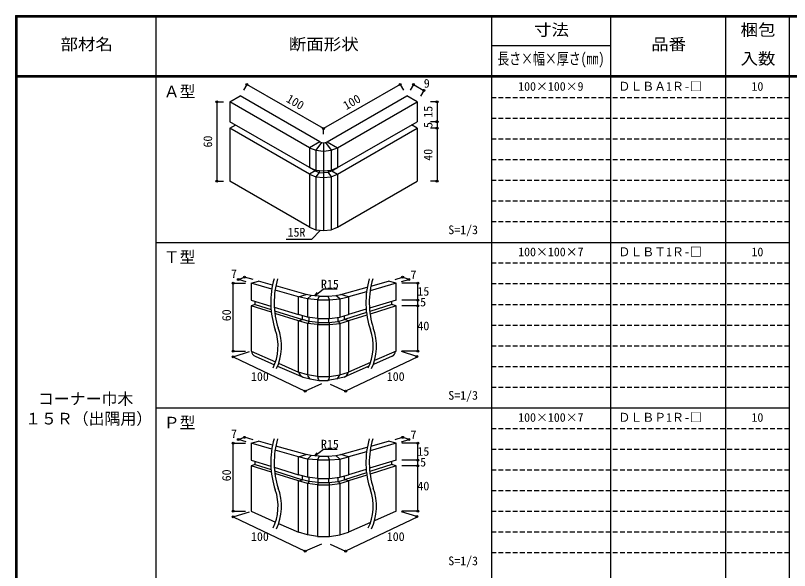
# Model space of a CAD drawing. Units: millimetres, scale not verified. Extents: x -600 to 570, y -431 to 418.
# Drawn here: x -600 to -15, y -2 to 418 of the extents above; entities that cross this region are included whole.
import ezdxf
from ezdxf.enums import TextEntityAlignment as Align

# ---------------------------------------------------------------- set-up
doc = ezdxf.new("R2010")
doc.units = ezdxf.units.MM
doc.header["$LTSCALE"] = 3
doc.header["$PDMODE"] = 32
doc.header["$PDSIZE"] = 1.5
doc.linetypes.add('DASHED1', pattern=[1.8, 1.2, -0.6])
for name, color, linetype in [('0-4', 3, 'Continuous'), ('0-A', 7, 'Continuous'), ('0-B', 7, 'Continuous'), ('F-1', 7, 'DASHED1'), ('F-A', 7, 'Continuous')]:
    doc.layers.add(name, color=color, linetype=linetype)
doc.styles.add('ＭＳ ゴシック', font='')
doc.styles.get('ＭＳ ゴシック').set_extended_font_data('MS Gothic')

msp = doc.modelspace()

# ---------------------------------------------------------------- linework, layer by layer
at = {"layer": '0-4'}
for p, q in [((-437.961, 352.316), (-430.166, 356.816)), ((-370.062, 322.115), (-430.166, 356.816)), ((-296.539, 352.316), (-304.334, 356.816)), ((-377.857, 317.615), (-437.961, 352.316)), ((-437.961, 352.316), (-437.961, 337.316)), ((-356.643, 317.615), (-296.539, 352.316)), ((-296.539, 352.316), (-296.539, 337.316)), ((-377.857, 302.615), (-437.961, 337.316)), ((-437.961, 332.316), (-433.631, 334.816)), ((-356.643, 302.615), (-296.539, 337.316)), ((-296.539, 332.316), (-300.869, 334.816)), ((-377.857, 297.615), (-437.961, 332.316)), ((-437.961, 332.316), (-437.961, 292.316)), ((-356.643, 297.615), (-296.539, 332.316)), ((-296.539, 332.316), (-296.539, 292.316)), ((-370.062, 322.115), (-377.857, 317.615)), ((-368.772, 321.617), (-372.99, 315.738)), ((-370.062, 322.115), (-368.772, 321.617)), ((-368.772, 321.617), (-367.25, 321.442)), ((-367.25, 321.442), (-365.728, 321.617)), ((-365.728, 321.617), (-361.51, 315.738)), ((-364.438, 322.115), (-356.643, 317.615)), ((-377.857, 317.615), (-372.99, 315.738)), ((-377.857, 317.615), (-377.857, 302.615)), ((-367.25, 321.442), (-367.25, 255.079)), ((-356.643, 317.615), (-356.643, 302.615)), ((-372.99, 315.738), (-372.99, 300.738)), ((-361.51, 315.738), (-361.51, 300.738)), ((-373.527, 300.115), (-377.857, 302.615)), ((-373.527, 300.115), (-377.857, 297.615)), ((-373.527, 300.115), (-373.527, 300.945)), ((-370.647, 299.004), (-372.99, 295.738)), ((-370.647, 300.469), (-370.647, 299.004)), ((-363.853, 299.004), (-367.25, 298.614)), ((-363.853, 300.469), (-363.853, 299.004)), ((-360.974, 300.115), (-363.853, 299.004)), ((-363.853, 299.004), (-361.51, 295.738)), ((-360.974, 300.115), (-356.643, 302.615)), ((-360.974, 300.115), (-360.974, 300.945)), ((-360.974, 300.115), (-356.643, 297.615)), ((-377.857, 297.615), (-372.99, 295.738)), ((-377.857, 297.615), (-377.857, 257.615)), ((-372.99, 295.738), (-372.99, 255.738)), ((-361.51, 295.738), (-361.51, 255.738)), ((-356.643, 297.615), (-356.643, 257.615)), ((-377.857, 257.615), (-437.961, 292.316)), ((-422.075, 215.34), (-416.358, 216.815)), ((-405.784, 213.906), (-416.358, 216.815)), ((-331.515, 213.136), (-318.142, 216.815)), ((-312.425, 215.34), (-318.142, 216.815)), ((-406.346, 210.819), (-422.075, 215.34)), ((-422.075, 215.34), (-422.075, 202.59)), ((-380.299, 206.895), (-403.342, 213.234)), ((-354.201, 206.895), (-334.233, 212.388)), ((-312.425, 215.34), (-332.102, 209.685)), ((-312.425, 202.59), (-312.425, 215.34)), ((-386.204, 205.03), (-403.887, 210.113)), ((-386.204, 205.03), (-380.296, 206.884)), ((-386.204, 191.607), (-386.204, 205.03)), ((-379.47, 203.449), (-386.204, 205.03)), ((-376.575, 206.02), (-380.299, 206.895)), ((-379.47, 203.449), (-376.575, 206.02)), ((-370.661, 205.499), (-376.575, 206.02)), ((-370.661, 205.499), (-371.719, 202.766)), ((-370.661, 205.499), (-363.84, 205.499)), ((-363.84, 205.499), (-357.925, 206.02)), ((-362.781, 202.766), (-363.84, 205.499)), ((-357.925, 206.02), (-354.201, 206.895)), ((-355.03, 203.449), (-357.925, 206.02)), ((-355.03, 203.449), (-348.296, 205.03)), ((-348.296, 205.03), (-354.236, 206.895)), ((-334.765, 208.919), (-348.296, 205.03)), ((-348.296, 205.03), (-348.296, 191.607)), ((-422.075, 202.59), (-407.06, 197.993)), ((-418.925, 199.257), (-422.075, 198.34)), ((-418.925, 199.257), (-418.925, 201.626)), ((-418.925, 199.257), (-406.903, 195.418)), ((-379.47, 203.449), (-379.47, 189.634)), ((-371.719, 202.766), (-379.47, 203.449)), ((-371.719, 202.766), (-371.719, 188.78)), ((-371.719, 202.766), (-362.781, 202.766)), ((-362.781, 202.766), (-355.03, 203.449)), ((-362.781, 188.78), (-362.781, 202.766)), ((-355.03, 203.449), (-355.03, 189.634)), ((-312.425, 202.59), (-332.576, 196.421)), ((-315.575, 199.257), (-332.357, 193.898)), ((-315.575, 199.257), (-315.575, 201.626)), ((-312.425, 198.34), (-315.575, 199.257)), ((-406.712, 193.434), (-422.075, 198.34)), ((-422.075, 198.34), (-422.075, 164.01)), ((-404.47, 197.2), (-386.204, 191.607)), ((-404.274, 194.578), (-383.153, 187.833)), ((-334.827, 193.109), (-351.347, 187.833)), ((-335.074, 195.656), (-348.296, 191.607)), ((-312.425, 198.34), (-332.132, 192.047)), ((-312.425, 164.01), (-312.425, 198.34)), ((-386.204, 186.884), (-404.051, 192.584)), ((-379.47, 189.634), (-386.204, 191.607)), ((-386.204, 186.884), (-383.153, 187.833)), ((-383.153, 187.833), (-383.153, 190.713)), ((-378.219, 186.387), (-383.153, 187.833)), ((-371.719, 188.78), (-379.47, 189.634)), ((-378.219, 186.387), (-378.219, 189.496)), ((-371.719, 188.78), (-362.781, 188.78)), ((-371.262, 185.621), (-371.262, 188.78)), ((-363.238, 185.621), (-363.238, 188.78)), ((-362.781, 188.78), (-355.03, 189.634)), ((-356.281, 186.387), (-356.281, 189.496)), ((-356.281, 186.387), (-351.347, 187.833)), ((-355.03, 189.634), (-348.296, 191.607)), ((-351.347, 187.833), (-351.347, 190.713)), ((-348.296, 186.884), (-351.347, 187.833)), ((-334.585, 191.263), (-348.296, 186.884)), ((-386.204, 148.28), (-386.204, 186.884)), ((-378.219, 186.387), (-379.47, 184.911)), ((-379.47, 184.911), (-379.47, 146.143)), ((-371.262, 185.621), (-378.219, 186.387)), ((-371.262, 185.621), (-371.719, 184.057)), ((-371.719, 184.057), (-371.719, 144.853)), ((-371.719, 184.057), (-362.781, 184.057)), ((-371.262, 185.621), (-363.238, 185.621)), ((-363.238, 185.621), (-356.281, 186.387)), ((-363.238, 185.621), (-362.781, 184.057)), ((-362.781, 184.057), (-355.03, 184.911)), ((-362.781, 144.853), (-362.781, 184.057)), ((-356.281, 186.387), (-355.03, 184.911)), ((-355.03, 184.911), (-348.296, 186.884)), ((-355.03, 184.911), (-355.03, 146.143)), ((-348.296, 186.884), (-348.296, 148.28)), ((-422.075, 164.01), (-403.504, 155.867)), ((-312.425, 164.01), (-328.716, 156.866)), ((-419.021, 160.267), (-404.28, 153.803)), ((-315.386, 160.308), (-329.638, 154.058)), ((-401.991, 152.799), (-382.776, 144.373)), ((-401.197, 154.855), (-386.204, 148.28)), ((-332.973, 152.595), (-351.675, 144.394)), ((-331.773, 155.526), (-348.296, 148.28)), ((-379.47, 146.143), (-386.204, 148.28)), ((-355.069, 146.143), (-348.335, 148.28)), ((-355.03, 146.143), (-348.296, 148.28)), ((-382.776, 144.373), (-377.416, 143.063)), ((-371.719, 144.853), (-379.47, 146.143)), ((-377.416, 143.063), (-370.824, 141.88)), ((-371.719, 144.853), (-362.781, 144.853)), ((-370.824, 141.88), (-363.715, 141.88)), ((-357.122, 143.063), (-363.715, 141.88)), ((-362.819, 144.853), (-355.069, 146.143)), ((-362.781, 144.853), (-355.03, 146.143)), ((-351.675, 144.394), (-357.122, 143.063)), ((-422.075, 94.462), (-416.358, 95.938)), ((-422.075, 94.462), (-422.075, 81.712)), ((-406.346, 89.942), (-422.075, 94.462)), ((-405.784, 93.028), (-416.358, 95.938)), ((-312.425, 94.462), (-332.102, 88.807)), ((-331.515, 92.258), (-318.142, 95.938)), ((-312.425, 94.462), (-318.142, 95.938)), ((-312.425, 81.712), (-312.425, 94.462)), ((-386.204, 84.152), (-403.887, 89.235)), ((-380.299, 86.017), (-403.342, 92.356)), ((-354.201, 86.017), (-334.233, 91.51)), ((-334.765, 88.041), (-348.296, 84.152)), ((-386.204, 84.152), (-380.296, 86.007)), ((-386.204, 70.729), (-386.204, 84.152)), ((-379.47, 82.571), (-376.575, 85.142)), ((-379.47, 82.571), (-379.47, 68.756)), ((-370.661, 84.621), (-371.719, 81.888)), ((-371.719, 81.888), (-371.719, 67.903)), ((-362.781, 81.888), (-363.84, 84.621)), ((-362.781, 67.903), (-362.781, 81.888)), ((-355.03, 82.571), (-357.925, 85.142)), ((-355.03, 82.571), (-355.03, 68.756)), ((-348.296, 84.152), (-354.236, 86.017)), ((-348.296, 84.152), (-348.296, 70.729)), ((-422.075, 81.712), (-407.06, 77.115)), ((-418.925, 78.379), (-422.075, 77.462)), ((-422.075, 77.462), (-422.075, 43.132)), ((-406.712, 72.556), (-422.075, 77.462)), ((-418.925, 78.379), (-418.925, 80.748)), ((-418.925, 78.379), (-406.903, 74.54)), ((-404.47, 76.322), (-386.204, 70.729)), ((-312.425, 81.712), (-332.576, 75.543)), ((-315.575, 78.379), (-332.357, 73.02)), ((-312.425, 77.462), (-332.132, 71.169)), ((-315.575, 78.379), (-315.575, 80.748)), ((-312.425, 77.462), (-315.575, 78.379)), ((-312.425, 43.132), (-312.425, 77.462)), ((-404.274, 73.7), (-383.153, 66.955)), ((-386.204, 66.006), (-404.051, 71.706)), ((-379.47, 68.756), (-386.204, 70.729)), ((-334.827, 72.231), (-351.347, 66.955)), ((-335.074, 74.778), (-348.296, 70.729)), ((-334.585, 70.385), (-348.296, 66.006)), ((-386.204, 66.006), (-383.153, 66.955)), ((-379.47, 64.033), (-386.204, 66.006)), ((-386.204, 27.402), (-386.204, 66.006)), ((-383.153, 66.955), (-383.153, 69.835)), ((-371.719, 67.903), (-379.47, 68.756)), ((-378.219, 65.509), (-379.47, 64.033)), ((-378.219, 65.509), (-378.219, 68.618)), ((-371.262, 64.743), (-371.719, 63.179)), ((-371.262, 64.743), (-371.262, 67.903)), ((-371.262, 64.743), (-363.238, 64.743)), ((-363.238, 64.743), (-363.238, 67.903)), ((-363.238, 64.743), (-362.781, 63.179)), ((-356.281, 65.509), (-356.281, 68.618)), ((-356.281, 65.509), (-355.03, 64.033)), ((-351.347, 66.955), (-351.347, 69.835)), ((-348.296, 66.006), (-351.347, 66.955)), ((-348.296, 66.006), (-348.296, 27.402)), ((-371.719, 63.179), (-379.47, 64.033)), ((-379.47, 64.033), (-379.47, 25.265)), ((-371.719, 63.179), (-371.719, 23.975)), ((-362.781, 23.975), (-362.781, 63.179)), ((-355.03, 64.033), (-355.03, 25.265)), ((-422.075, 43.132), (-403.504, 34.989)), ((-312.425, 43.132), (-328.716, 35.988)), ((-401.197, 33.977), (-386.204, 27.402)), ((-331.773, 34.648), (-348.296, 27.402)), ((-379.47, 25.265), (-386.204, 27.402)), ((-371.719, 23.975), (-379.47, 25.265))]:
    msp.add_line(p, q, dxfattribs=at)
for points in [[(-365.728, 321.617), (-364.438, 322.115), (-304.334, 356.816)], [(-372.99, 315.738), (-367.25, 315.079), (-361.51, 315.738), (-356.643, 317.615)], [(-377.857, 302.615), (-372.99, 300.738), (-367.25, 300.079), (-361.51, 300.738), (-356.643, 302.615)], [(-373.527, 300.115), (-370.647, 299.004), (-367.25, 298.614)], [(-372.99, 295.738), (-367.25, 295.079), (-361.51, 295.738), (-356.643, 297.615)], [(-377.857, 257.615), (-372.99, 255.738), (-367.25, 255.079), (-361.51, 255.738), (-356.643, 257.615), (-296.539, 292.316)], [(-371.719, 184.057), (-379.47, 184.911), (-386.204, 186.884)], [(-371.719, 81.888), (-379.47, 82.571), (-386.204, 84.152)], [(-370.661, 84.621), (-376.575, 85.142), (-380.299, 86.017)], [(-371.719, 81.888), (-362.781, 81.888), (-355.03, 82.571), (-348.296, 84.152)], [(-370.661, 84.621), (-363.84, 84.621), (-357.925, 85.142), (-354.201, 86.017)], [(-371.719, 67.903), (-362.781, 67.903), (-355.03, 68.756), (-348.296, 70.729)], [(-371.262, 64.743), (-378.219, 65.509), (-383.153, 66.955)], [(-371.719, 63.179), (-362.781, 63.179), (-355.03, 64.033), (-348.296, 66.006)], [(-363.238, 64.743), (-356.281, 65.509), (-351.347, 66.955)], [(-371.719, 23.975), (-362.781, 23.975), (-355.03, 25.265), (-348.296, 27.402)]]:
    msp.add_lwpolyline(points, dxfattribs=at)
for centre, radius, start, end in [((-417.611, 164.01), 4, 182.94687, 249.35905), ((-316.928, 164.01), 4, 290.64095, 357.05313), ((-380.424, 149.893), 6, 195.59225, 245.71677), ((-354.115, 149.893), 6, 294.28323, 344.40775), ((-373.695, 147.769), 6, 195.7297, 231.66645), ((-365.722, 145.038), 6, 181.77033, 211.76486), ((-368.817, 145.038), 6, 328.23514, 358.22967), ((-360.844, 147.769), 6, 308.33355, 344.2703)]:
    msp.add_arc(centre, radius, start, end, dxfattribs=at)
at = {"layer": '0-A'}
for centre, major_axis, ratio, start_param, end_param in [((-383.111, 200.757), (0, 40.011), 0.6, 1.1057159, 2.109549), ((-383.111, 200.757), (0, 37.461), 0.572772, 1.0712542, 2.109549), ((-311.263, 200.757), (0, 40.011), 0.6, 1.1057159, 2.109549), ((-311.263, 200.757), (0, 37.461), 0.572772, 1.0712542, 2.109549), ((-416.251, 167.741), (0, 26.888), 0.637935, 4.0317493, 5.2511414), ((-344.404, 167.741), (0, 26.888), 0.637935, 4.0317493, 5.2511414), ((-416.251, 167.741), (0, 24.338), 0.6, 3.9795664, 5.2511414), ((-344.404, 167.741), (0, 24.338), 0.6, 3.9795664, 5.2511414), ((-383.111, 79.879), (0, 40.011), 0.6, 1.1057159, 2.109549), ((-383.111, 79.879), (0, 37.461), 0.572772, 1.0712542, 2.109549), ((-311.263, 79.879), (0, 40.011), 0.6, 1.1057159, 2.109549), ((-311.263, 79.879), (0, 37.461), 0.572772, 1.0712542, 2.109549), ((-416.251, 46.863), (0, 24.338), 0.6, 3.9795664, 5.2511414), ((-416.251, 46.863), (0, 26.888), 0.637935, 4.0317493, 5.2511414), ((-344.404, 46.863), (0, 24.338), 0.6, 3.9795664, 5.2511414), ((-344.404, 46.863), (0, 26.888), 0.637935, 4.0317493, 5.2511414)]:
    msp.add_ellipse(centre, major_axis=major_axis, ratio=ratio, start_param=start_param, end_param=end_param, dxfattribs=at)
at = {"layer": '0-B', "color": 4}
for p, q in [((-425.166, 365.476), (-427.666, 361.146)), ((-367.25, 332.038), (-425.166, 365.476)), ((-309.334, 365.476), (-367.25, 332.038)), ((-309.334, 365.476), (-306.834, 361.146)), ((-299.334, 365.476), (-301.834, 361.146)), ((-299.334, 365.476), (-291.539, 360.976)), ((-291.539, 360.976), (-294.039, 356.646)), ((-447.961, 352.316), (-447.961, 292.316)), ((-447.961, 352.316), (-442.961, 352.316)), ((-281.539, 352.316), (-286.539, 352.316)), ((-281.539, 352.316), (-281.539, 337.316)), ((-281.539, 337.316), (-286.539, 337.316)), ((-281.539, 337.316), (-281.539, 332.316)), ((-367.25, 327.989), (-367.25, 332.989)), ((-367.25, 327.989), (-367.25, 332.038)), ((-281.539, 332.316), (-286.539, 332.316)), ((-281.539, 332.316), (-281.539, 292.316)), ((-447.961, 292.316), (-442.961, 292.316)), ((-281.539, 292.316), (-286.539, 292.316)), ((-369.469, 255.333), (-376.457, 248.345)), ((-376.457, 248.345), (-395.503, 248.345)), ((-431.626, 218.178), (-426.979, 219.828)), ((-425.793, 216.445), (-431.626, 218.178)), ((-420.44, 218.029), (-426.979, 219.828)), ((-313.251, 218.251), (-307.521, 219.828)), ((-308.399, 216.536), (-302.874, 218.178)), ((-302.874, 218.178), (-307.521, 219.828)), ((-435.539, 164.01), (-435.539, 215.34)), ((-435.539, 215.34), (-426.325, 215.34)), ((-296.122, 215.34), (-308.175, 215.34)), ((-296.122, 164.01), (-296.122, 215.34)), ((-373.893, 205.784), (-372.158, 208.201)), ((-296.122, 202.59), (-308.175, 202.59)), ((-296.122, 198.34), (-308.175, 198.34)), ((-435.539, 164.01), (-426.325, 164.01)), ((-296.122, 164.01), (-308.175, 164.01)), ((-435.539, 159.758), (-381.101, 133.895)), ((-434.878, 159.967), (-423.195, 163.657)), ((-296.122, 159.758), (-350.56, 133.895)), ((-296.783, 159.967), (-308.466, 163.657)), ((-368.889, 139.25), (-381.101, 133.895)), ((-362.274, 139.032), (-350.56, 133.895)), ((-435.539, 94.462), (-426.325, 94.462)), ((-435.539, 43.132), (-435.539, 94.462)), ((-431.626, 97.3), (-426.979, 98.95)), ((-425.793, 95.567), (-431.626, 97.3)), ((-420.44, 97.151), (-426.979, 98.95)), ((-313.251, 97.373), (-307.521, 98.95)), ((-308.399, 95.659), (-302.874, 97.3)), ((-296.122, 94.462), (-308.175, 94.462)), ((-302.874, 97.3), (-307.521, 98.95)), ((-296.122, 43.132), (-296.122, 94.462)), ((-373.893, 84.906), (-367.25, 90.102)), ((-367.25, 90.102), (-357.016, 90.102)), ((-373.893, 84.906), (-372.158, 87.323)), ((-296.122, 81.712), (-308.175, 81.712)), ((-296.122, 77.462), (-308.175, 77.462)), ((-435.539, 43.132), (-426.325, 43.132)), ((-434.878, 39.089), (-423.195, 42.779)), ((-296.783, 39.089), (-308.466, 42.779)), ((-296.122, 43.132), (-308.175, 43.132)), ((-435.539, 38.88), (-381.101, 13.017)), ((-296.122, 38.88), (-350.56, 13.017)), ((-368.889, 18.372), (-381.101, 13.017)), ((-362.274, 18.154), (-350.56, 13.017))]:
    msp.add_line(p, q, dxfattribs=at)
at = {"layer": '0-B'}
for p, q in [((-435.539, 159.758), (-434.878, 159.967)), ((-435.539, 38.88), (-434.878, 39.089))]:
    msp.add_line(p, q, dxfattribs=at)
at = {"layer": '0-B', "color": 4}
msp.add_lwpolyline([(-373.893, 205.784), (-367.25, 210.98), (-357.016, 210.98)], dxfattribs=at)
at = {"layer": '0-B'}
for p in [(-425.166, 365.476), (-309.334, 365.476), (-299.334, 365.476), (-291.539, 360.976), (-447.961, 352.316), (-281.539, 352.316), (-281.539, 337.316), (-367.25, 332.038), (-281.539, 332.316), (-447.961, 292.316), (-281.539, 292.316), (-431.626, 218.178), (-426.979, 219.828), (-307.521, 219.828), (-302.874, 218.178), (-435.539, 215.34), (-296.122, 215.34), (-296.122, 202.59), (-296.122, 198.34), (-435.539, 164.01), (-296.122, 164.01), (-435.539, 159.758), (-296.783, 159.967), (-381.101, 133.895), (-350.56, 133.895), (-426.979, 98.95), (-307.521, 98.95), (-435.539, 94.462), (-431.626, 97.3), (-302.874, 97.3), (-296.122, 94.462), (-296.122, 81.712), (-296.122, 77.462), (-435.539, 43.132), (-296.122, 43.132), (-435.539, 38.88), (-296.783, 39.089), (-381.101, 13.017), (-350.56, 13.017)]:
    msp.add_point(p, dxfattribs=at)
at = {"layer": 'F-1', "color": 6, "linetype": 'Continuous'}
for p, q in [((-600, 417.5), (-600, -420.5)), ((-600, 417), (570, 417)), ((-600, 416.5), (570, 416.5)), ((-599.5, 417.5), (-599.5, -420.5)), ((-599, 417.5), (-599, -420.5)), ((-15.5, 417.505), (-15.5, -379.5)), ((570, 372), (-600, 372)), ((570, 371), (-600, 371))]:
    msp.add_line(p, q, dxfattribs=at)
at = {"layer": 'F-1', "linetype": 'Continuous'}
for p, q in [((-494, 417.5), (-494, -379)), ((-240.5, 417.505), (-240.5, -379.5)), ((-150.5, 417.505), (-150.5, -379.5)), ((-63.5, 417.505), (-63.5, -379.5)), ((-240.5, 394.75), (-150.5, 394.75)), ((-494, 246), (-15.5, 246)), ((-15.5, 121), (-494, 121))]:
    msp.add_line(p, q, dxfattribs=at)
at = {"layer": 'F-1'}
for p, q in [((-15.5, 355.375), (-240.5, 355.375)), ((-15.5, 339.75), (-240.5, 339.75)), ((-15.5, 324.125), (-240.5, 324.125)), ((-15.5, 308.5), (-240.5, 308.5)), ((-15.5, 292.875), (-240.5, 292.875)), ((-15.5, 277.25), (-240.5, 277.25)), ((-15.5, 261.625), (-240.5, 261.625)), ((-15.5, 230.375), (-240.5, 230.375)), ((-15.5, 214.75), (-240.5, 214.75)), ((-15.5, 199.125), (-240.5, 199.125)), ((-15.5, 183.5), (-240.5, 183.5)), ((-15.5, 167.875), (-240.5, 167.875)), ((-15.5, 152.25), (-240.5, 152.25)), ((-15.5, 136.625), (-240.5, 136.625)), ((-15.5, 105.375), (-240.5, 105.375)), ((-15.5, 89.75), (-240.5, 89.75)), ((-15.5, 74.125), (-240.5, 74.125)), ((-15.5, 58.5), (-240.5, 58.5)), ((-15.5, 42.875), (-240.5, 42.875)), ((-15.5, 27.25), (-240.5, 27.25)), ((-15.5, 11.625), (-240.5, 11.625))]:
    msp.add_line(p, q, dxfattribs=at)
at = {"layer": 'F-1', "color": 6, "linetype": 'Continuous'}
msp.add_lwpolyline([(-600, 417.5), (570, 417.5), (570, -420.5)], dxfattribs=at)

# ---------------------------------------------------------------- texts
at = {"layer": '0-A', "style": 'ＭＳ ゴシック'}
for s, p in [('Ｔ型', (-488, 228)), ('コーナー巾木', (-583, 121)), ('１５Ｒ（出隅用）', (-592.728, 106)), ('Ｐ型', (-488, 103))]:
    msp.add_text(s, height=8.798, dxfattribs=at).set_placement(p, align=Align.BOTTOM_LEFT)
at = {"layer": '0-B', "style": 'ＭＳ ゴシック'}
for s, height, p in [('9', 6.598, (-291.539, 360.976)), ('Ａ型', 8.798, (-488, 353)), ('100×100×9', 6.598, (-220.25, 358.688)), ('ＤＬＢＡ1Ｒ-□', 6.598, (-144.5, 358.688)), ('10', 6.598, (-44, 358.688)), ('S=1/3', 6.598, (-273.05, 250.377)), ('15R', 6.598, (-394.42, 248.521)), ('100×100×7', 6.598, (-220.25, 233.688)), ('ＤＬＢＴ1Ｒ-□', 6.598, (-144.5, 233.688)), ('10', 6.598, (-44, 233.688)), ('7', 6.598, (-437.193, 217.223)), ('7', 6.598, (-301.573, 216.465)), ('R15', 6.598, (-369.213, 209.386)), ('15', 6.598, (-296.357, 203.93)), ('5', 6.598, (-294.304, 195.831)), ('40', 6.598, (-296.357, 177.821)), ('100', 6.598, (-422.084, 139.605)), ('100', 6.598, (-319.489, 139.605)), ('S=1/3', 6.598, (-273.05, 125.377)), ('100×100×7', 6.598, (-220.25, 108.688)), ('ＤＬＢＰ1Ｒ-□', 6.598, (-144.5, 108.688)), ('10', 6.598, (-44, 108.688)), ('7', 6.598, (-437.193, 96.345)), ('7', 6.598, (-301.573, 95.587)), ('R15', 6.598, (-369.213, 88.508)), ('15', 6.598, (-296.357, 83.052)), ('5', 6.598, (-294.304, 74.953)), ('40', 6.598, (-296.357, 56.943)), ('100', 6.598, (-422.084, 18.727)), ('100', 6.598, (-319.489, 18.727)), ('S=1/3', 6.598, (-273.05, 0.377))]:
    msp.add_text(s, height=height, dxfattribs=at).set_placement(p, align=Align.BOTTOM_LEFT)
for s, rotation, p in [('100', 330, (-397.061, 350.982)), ('100', 30, (-349.13, 344.232)), ('15', 90, (-283.039, 340.316)), ('5', 90, (-283.039, 332.566)), ('60', 90, (-449.461, 317.816)), ('40', 90, (-283.039, 307.816)), ('60', 90, (-435.296, 186.622)), ('60', 90, (-435.296, 65.744))]:
    msp.add_text(s, height=6.598, rotation=rotation, dxfattribs=at).set_placement(p, align=Align.BOTTOM_LEFT)
at = {"layer": 'F-A', "style": 'ＭＳ ゴシック'}
for s, width, p in [('寸法', 1.1, (-208.25, 399.625)), ('梱包', 1.1, (-52.25, 399.625)), ('部材名', 1.1, (-566, 388.75)), ('断面形状', 1.1, (-393.5, 388.75)), ('品番', 1.1, (-119.75, 388.75)), ('長さ×幅×厚さ(㎜)', 0.75, (-236, 377.875)), ('入数', 1.1, (-52.25, 377.87))]:
    msp.add_text(s, height=8.798, dxfattribs=dict(at, width=width)).set_placement(p, align=Align.BOTTOM_LEFT)

doc.saveas('drawing.dxf')
